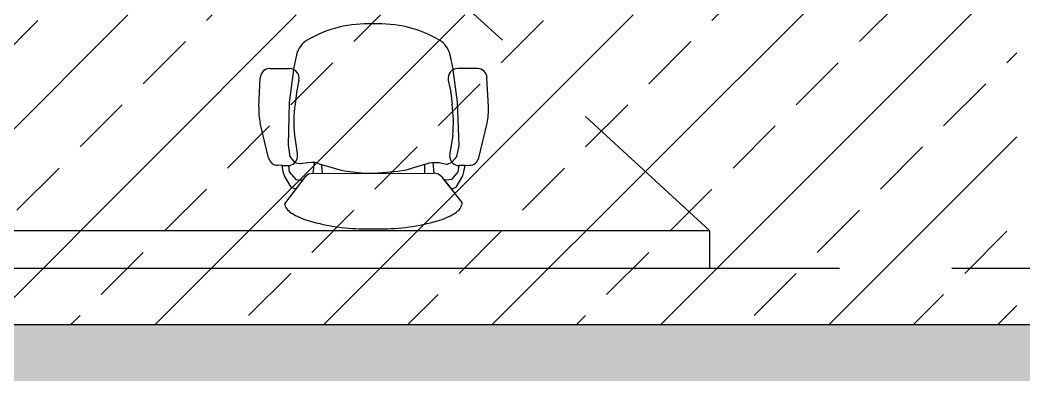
# Model space of a CAD drawing. Header units: millimetres. Extents: x -92759 to 184353, y -15225 to 86714.
# Drawn here: x 75045 to 77720, y 61041 to 62003 of the extents above; entities that cross this region are included whole.
import ezdxf

# ---------------------------------------------------------------- set-up
doc = ezdxf.new("R2010")
doc.units = ezdxf.units.MM
doc.linetypes.add('IDA - Center 2', pattern=[1950, 450, -300, 900, -300])
doc.linetypes.add('IDA - Grid Line', pattern=[2100, 1200, -300, 300, -300])
for name, color, linetype in [('0-1', 9, 'Continuous'), ('A-_FURT----_E', 9, 'Continuous'), ('A-_WALL----_H-1', 9, 'Continuous'), ('A-_WALLPRTN_E', 8, 'Continuous'), ('A-PATT-CONC', 8, 'Continuous'), ('M-_SANIFIXR_E', 9, 'Continuous')]:
    doc.layers.add(name, color=color, linetype=linetype)
doc.layers.add('HFI 9MM FPB', color=94, linetype='Continuous', lineweight=5)
doc.layers.add('S-_ANOTGRID_E-1', color=9, linetype='IDA - Grid Line', true_color=0x808080)

# ---------------------------------------------------------------- blocks, each defined once
blk = doc.blocks.new('HermanMiller_Seating_NewAeronWorkChairASize - A Size Low-Hgt Range Adj Std Tlt Hgt Adj Plus Pivot Arms Leather Armpads Basic Back Sup-8509503-2ND STOREY Copy 1')
at = {"layer": 'A-_FURT----_E'}
for p, q in [((-70.1, 279.3), (22.9, 301.4)), ((66, 305.3), (143.9, 301.4)), ((168, 276), (168, 223.2)), ((-106.6, 239.8), (-89.9, 243.1)), ((-89.9, 243.1), (-90.2, 226.4)), ((-89.9, 243.1), (-89.6, 255.1)), ((-120.9, 182.1), (-191.8, 236.5)), ((-153.3, 207.1), (-147.9, 219.2)), ((-147.9, 219.2), (-117.8, 236.6)), ((-106.6, 223.9), (-127.3, 206.5)), ((-117.8, 236.6), (-106.6, 239.8)), ((-90.2, 226.4), (-106.6, 223.9)), ((-66.2, 222.4), (-81.7, 210)), ((-35.1, 227.3), (-66.2, 222.4)), ((78, 224.5), (-35.1, 227.3)), ((165.1, 212.9), (78, 224.5)), ((-127.5, 186.8), (-153.3, 207.1)), ((-127.3, 206.5), (-128.9, 193.8)), ((-128.9, 193.8), (-127.5, 186.8)), ((-81.7, 210), (-85.1, 196.7)), ((-85.1, 196.7), (-85.1, 194)), ((-85.1, 194), (-82.4, 175.4)), ((-9.4, 210.4), (-58.5, 202.6)), ((103.4, 205), (73.2, 208.2)), ((137.6, 198.2), (105.6, 204.6)), ((167.5, 212.7), (165.1, 212.9)), ((205.1, 204.4), (167.5, 212.7)), ((-113, 172.8), (-120.9, 182.1)), ((-111.6, 160.8), (-113, 172.8)), ((-111.6, 160.8), (-110.3, -162.1)), ((-81.1, 158), (-111.6, 160.8)), ((-82.4, 175.4), (-81.1, 163.5)), ((-81.1, 163.5), (-81.1, 158)), ((-111.5, 135.5), (-88.4, 136.9)), ((-103.7, 85.1), (-86.4, 143.5)), ((-86.4, 143.5), (-81.1, 156.8)), ((-105, 77.1), (-103.7, 85.1)), ((-111.6, 25.3), (-105, 77.1)), ((-258.9, 18.3), (-258.9, 0)), ((-110.3, -13.3), (-111.6, 25.3)), ((-258.9, 0), (-258.9, -18.3)), ((-106.3, -65.1), (-110.3, -13.3)), ((-102.3, -87.7), (-106.3, -65.1)), ((-93, -118.3), (-102.3, -87.7)), ((-85.1, -146.2), (-93, -118.3)), ((-110.4, -136.9), (-87.7, -136.9)), ((-110.3, -162.1), (-82.4, -159.4)), ((-82.4, -159.5), (-85.1, -146.2)), ((-82.4, -159.4), (-82.4, -175.4)), ((-188.6, -236.8), (-120.9, -183.4)), ((-120.9, -183.4), (-113, -174.1)), ((-113, -174.1), (-110.3, -162.1)), ((-82.4, -175.4), (-86.4, -195.4)), ((-127.5, -188.3), (-153.3, -208.7)), ((-153.3, -208.7), (-147.9, -220.7)), ((-128.9, -195.3), (-127.5, -188.3)), ((-127.3, -208), (-128.9, -195.3)), ((-106.6, -225.5), (-127.3, -208)), ((-86.4, -195.4), (-86.4, -198)), ((-86.4, -198), (-80.8, -209.2)), ((-80.8, -209.2), (-66.5, -222.9)), ((-9.4, -212), (-58.5, -204.1)), ((103.4, -206.6), (73.2, -209.8)), ((78.7, -224), (165.1, -212.9)), ((137.6, -199.8), (105.6, -206.2)), ((165.1, -212.9), (167.5, -212.7)), ((167.5, -212.7), (205, -204.5)), ((-147.9, -220.7), (-117.8, -238.2)), ((-117.8, -238.2), (-106.6, -241.4)), ((-90.2, -228), (-106.6, -225.5)), ((-89.9, -244.7), (-90.2, -228)), ((-66.5, -222.9), (-36.8, -228.5)), ((-36.8, -228.5), (78.7, -224)), ((168, -277.6), (168, -224.7)), ((-106.6, -241.4), (-89.9, -244.7)), ((-89.9, -244.7), (-89.6, -256.7)), ((-70.1, -280.8), (22.9, -303)), ((66, -306.9), (143.9, -302.9))]:
    blk.add_line(p, q, dxfattribs=at)
for centre, radius, start, end in [((58.2, 153.1), 152.4, 87.0643, 103.3925), ((142.6, 276), 25.4, 0, 87.0643), ((-64.2, 254.5), 25.4, 103.3925, 178.698), ((-65, 122.2), 179.6, 147.6103, 164.3146), ((-176.2, 192.7), 48, 126.1981, 147.6103), ((-188, 208.8), 28, 97.9129, 126.1981), ((-64.9, 227.2), 25.4, 181.636, 262.725), ((142.6, 223.2), 25.4, 258.6901, 0), ((-64.9, 227.2), 25.4, 262.725, 284.3814), ((23, -138.3), 350.2, 81.7564, 95.3033), ((100.6, 179.7), 25.4, 78.6901, 83.8298), ((192.4, 146.3), 59.5, 30.4458, 77.6542), ((304.8, 18.3), 563.7, 164.3146, 180), ((-29.5, 15.8), 316.9, 357.1336, 30.4458), ((304.8, -18.3), 563.7, 180, 195.6854), ((-29.5, -15.8), 316.9, 329.5542, 2.8664), ((-65, -122.2), 179.6, 195.6854, 212.3897), ((192.4, -146.3), 59.5, 282.2053, 329.5542), ((-64.9, -228.8), 25.4, 97.275, 178.364), ((-64.9, -228.8), 25.4, 75.6186, 97.275), ((23, 136.8), 350.2, 264.6967, 278.2436), ((100.6, -181.3), 25.4, 276.1702, 281.3099), ((142.6, -224.7), 25.4, 0, 101.3099), ((-176.2, -192.7), 48, 212.3897, 233.8019), ((-188, -208.8), 28, 233.8019, 268.6864), ((-64.2, -256.1), 25.4, 181.302, 256.6075), ((142.6, -277.6), 25.4, 272.9357, 0), ((58.2, -154.7), 152.4, 256.6075, 272.9357)]:
    blk.add_arc(centre, radius, start, end, dxfattribs=at)
blk = doc.blocks.new('1599_FURN_RHH_BLK8 _NEW__2ND STY_dwg-10261561-BLK8_RHH_2ND STOREY PLAN')
at = {"layer": '0-1', "linetype": 'IDA - Center 2'}
blk.add_line((-13418.5, -17900.1), (-14943.5, -16498.2), dxfattribs=at)
at = {"layer": '0-1'}
blk.add_lwpolyline([(-16468.5, -18000.1), (-13418.5, -18000.1), (-13418.5, -17900.1), (-16468.5, -17900.1), (-16468.5, -18000.1)], dxfattribs=at)
at = {"layer": 'A-_FURT----_E', "rotation": 90}
blk.add_blockref('HermanMiller_Seating_NewAeronWorkChairASize - A Size Low-Hgt Range Adj Std Tlt Hgt Adj Plus Pivot Arms Leather Armpads Basic Back Sup-8509503-2ND STOREY Copy 1', (-14314.8, -17636.1), dxfattribs=at)
blk = doc.blocks.new('A$C3019c3af')
at = {"layer": 'A-_WALL----_H-1'}
h = blk.add_hatch(dxfattribs=at)
h.set_pattern_fill('FP_8', color=256, style=0, pattern_type=2)
h.set_pattern_definition([(0, (-11670.95, 40338.29), (609.6, 152.4), [50.292, -406.908, 50.292, -406.908, -2438.4]), (0, (-11670.95, 40338.29), (609.6, 152.4), [-914.4, 50.292, -864.108, 50.292, -406.908, -1066.8]), (0, (-11670.95, 40338.29), (609.6, 152.4), [-2286, 50.292, -254.508, 50.292, -711.708]), (120, (-11442.35, 40414.49), (-436.7823, 451.7291), [50.292, -406.908, 50.292, -406.908, -2438.4]), (120, (-11442.35, 40414.49), (-436.7823, 451.7291), [-914.4, 50.292, -864.108, 50.292, -406.908, -1066.8]), (120, (-11442.35, 40414.49), (-436.7823, 451.7291), [-2286, 50.292, -254.508, 50.292, -711.708]), (240, (-11366.15, 40719.29), (-172.8177, -604.1291), [50.292, -406.908, 50.292, -406.908, -2438.4]), (240, (-11366.15, 40719.29), (-172.8177, -604.1291), [-914.4, 50.292, -864.108, 50.292, -406.908, -1066.8]), (240, (-11366.15, 40719.29), (-172.8177, -604.1291), [-2286, 50.292, -254.508, 50.292, -711.708])])
h.paths.add_polyline_path([(-3300, 28300), (-50, 28300), (-50, 28450), (-3300, 28450), (-3300, 28419.2)])
h.paths.add_polyline_path([(-3900, 28300), (-3900, 28450), (-9700, 28450), (-9700, 28300), (-4167.3, 28300)])
h.paths.add_polyline_path([(-10300, 28300), (-10300, 28450), (-15175, 28450), (-15175, 28300), (-10507.7, 28300)])
at = {"layer": 'A-_WALLPRTN_E'}
blk.add_line((-9700, 28450), (-3900, 28450), dxfattribs=at)
at = {"layer": 'S-_ANOTGRID_E-1'}
blk.add_line((-38173.1, 28600), (13784.7, 28600), dxfattribs=at)
at = {"layer": 'M-_SANIFIXR_E'}
blk.add_blockref('1599_FURN_RHH_BLK8 _NEW__2ND STY_dwg-10261561-BLK8_RHH_2ND STOREY PLAN', (7599.8, 46600.1), dxfattribs=at)
blk = doc.blocks.new('RCP_B8L2')
at = {"layer": 'HFI 9MM FPB'}
h = blk.add_hatch(dxfattribs=at)
h.set_pattern_fill('ANSI33', color=256, scale=50)
h.set_pattern_definition([(45, (-581589.02, -147239), (-224.5064, 224.5064), []), (45, (-581364.5, -147239), (-224.5064, 224.5064), [158.75, -79.375])])
h.paths.add_polyline_path([(-378761.8, -151102.3), (-375761.8, -151102.3), (-375761.8, -158302.3), (-378761.8, -158302.3)], flags=16)
h.paths.add_polyline_path([(-377668.1, -149827.3), (-374918.1, -149827.3), (-374918.1, -159127.3), (-379618.1, -159127.3), (-379618.1, -150277.3), (-377668.1, -150277.3)])

msp = doc.modelspace()

# ---------------------------------------------------------------- block references
at = {"layer": '0-1'}
msp.add_blockref('A$C3019c3af', (82701.1, 32741.2), dxfattribs=at)
at = {"layer": 'A-PATT-CONC'}
msp.add_blockref('RCP_B8L2', (452619.1, 220318.5), dxfattribs=at)

doc.saveas('drawing.dxf')
